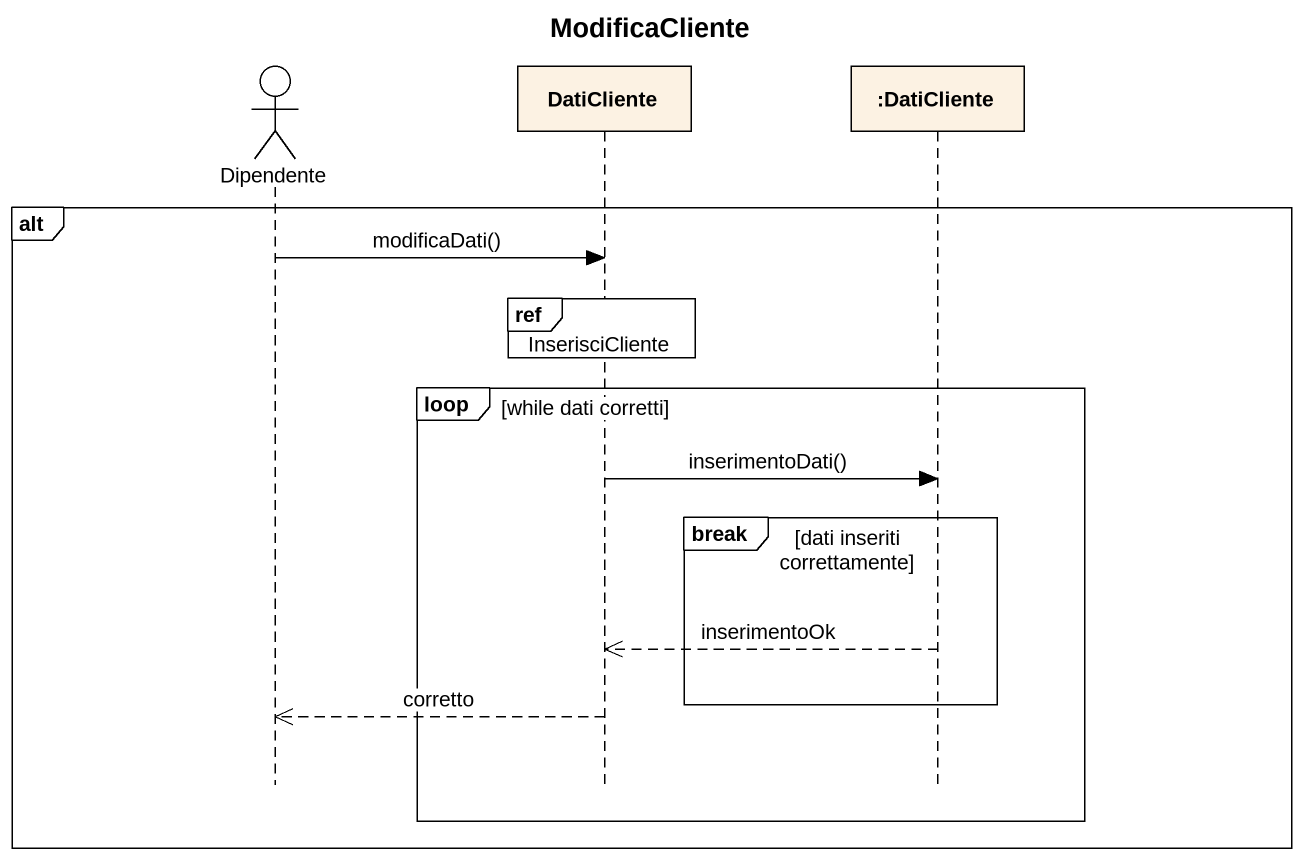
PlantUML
@startuml
title ModificaCliente
hide footbox
actor Dipendente
participant DatiCliente
participant ":DatiCliente" as DatiCliente_2

alt
  Dipendente -> DatiCliente : modificaDati()
  ref over DatiCliente : InserisciCliente
  loop while dati corretti
    DatiCliente -> DatiCliente_2 : inserimentoDati()
    break dati inseriti correttamente
      DatiCliente_2 -->> DatiCliente : inserimentoOk
    end
    DatiCliente -->> Dipendente : corretto
  end
end
@enduml
